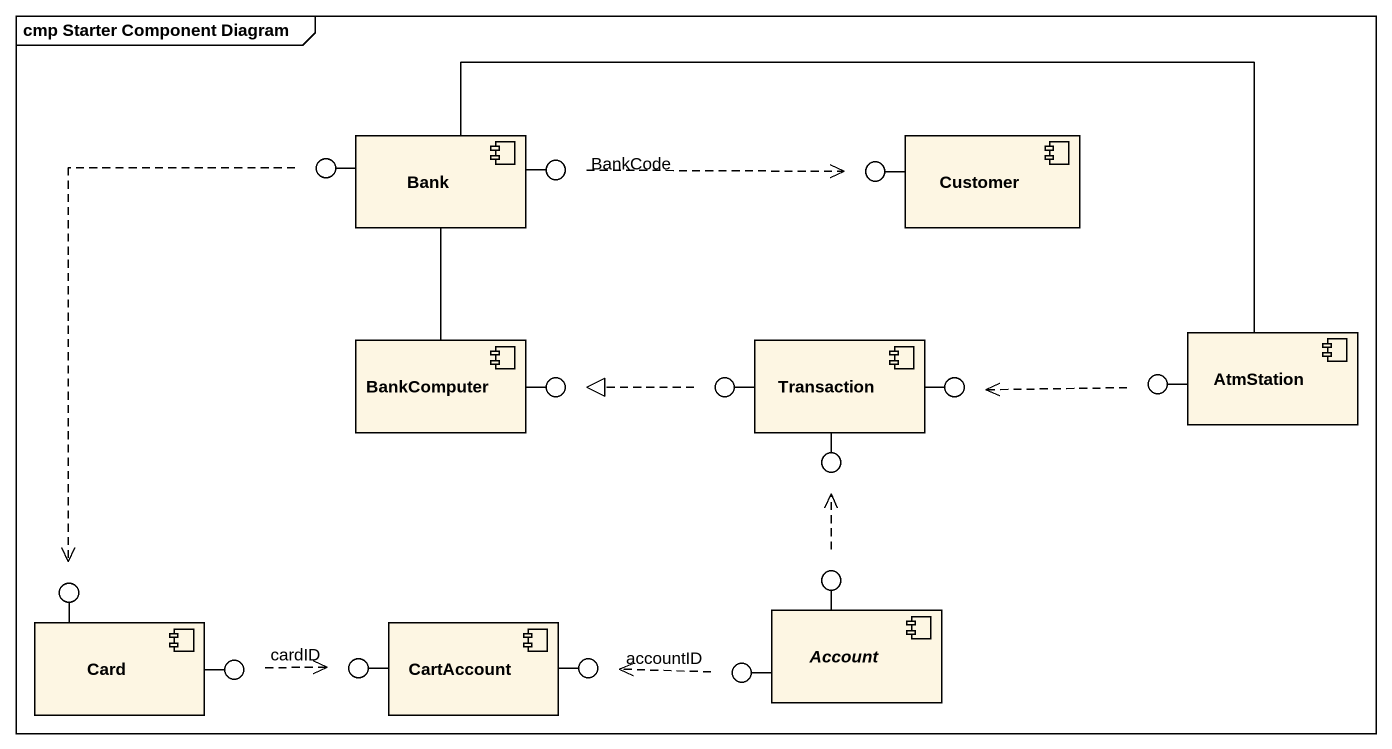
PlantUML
@startuml
mainframe cmp Starter Component Diagram
component Bank
component Customer
() " " as lollipop1
() BankCode
() " " as lollipop2
component BankComputer
component Transaction
component AtmStation
() " " as lollipop3
() " " as lollipop4
() " " as lollipop5
() " " as lollipop6
() " " as lollipop7
() " " as lollipop8
() " " as lollipop9
component "Card" as Card_
component CartAccount
component Account
() " " as lollipop10
() " " as lollipop11
() " " as lollipop12
() " " as lollipop13
Bank -left- lollipop1
Bank -right- BankCode
Customer -left- lollipop2
BankComputer -right- lollipop3
Transaction -left- lollipop4
Transaction -right- lollipop5
AtmStation -left- lollipop6
Transaction -- lollipop7
Card_ -up- lollipop8
Account -up- lollipop9
Card_ -right- lollipop10
CartAccount -left- lollipop11
CartAccount -right- lollipop12
Account -left- lollipop13
Bank -- BankComputer
Bank -right- AtmStation
lollipop1 ..> lollipop8
BankCode .right.> lollipop2
lollipop4 .left.|> lollipop3
lollipop6 .left.> lollipop5
lollipop9 .up.> lollipop7
lollipop10 .right.> lollipop11 : cardID
lollipop13 .left.> lollipop12 : accountID
@enduml
